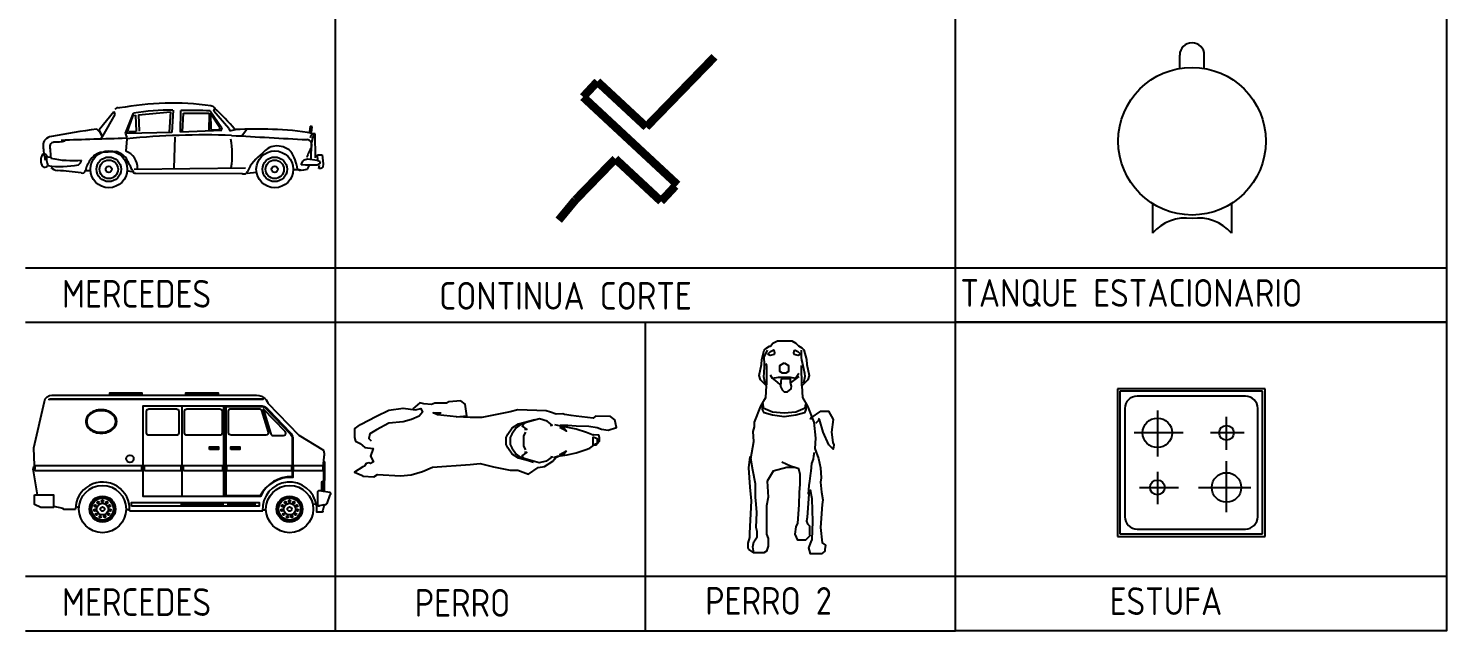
# Model space of a CAD drawing. Header units: millimetres. Extents: x 2198.5 to 2287.8, y 1208.8 to 1298.1.
# Drawn here: x 2272.41 to 2287.79, y 1237.71 to 1244.24 of the extents above; entities that cross this region are included whole.
import ezdxf

# ---------------------------------------------------------------- set-up
doc = ezdxf.new("R2010")
doc.units = ezdxf.units.MM
for name, color, linetype in [('2', 7, 'Continuous'), ('AUTO', 150, 'Continuous'), ('CORTE', 7, 'Continuous'), ('MOBITAS', 5, 'Continuous'), ('TRES', 7, 'Continuous')]:
    doc.layers.add(name, color=color, linetype=linetype)
doc.layers.add('PUERTAS', color=2, linetype='Continuous', lineweight=18)
doc.styles.add('ARCHQUICK', font='ARCHQUIK.SHX')

# ---------------------------------------------------------------- blocks, each defined once
blk = doc.blocks.new('VAN2')
at = {"layer": 'AUTO'}
for p, q in [((2.488, 2.098), (2.488, 0.586)), ((2.948, 1.392), (3.101, 1.392)), ((3.303, 1.392), (3.455, 1.392)), ((1.617, 0.347), (3.834, 0.347))]:
    blk.add_line(p, q, dxfattribs=at)
for points in [[(0.085, 0.613), (0.02, 1.016, -0.219664), (0.034, 1.106), (0.025, 1.398), (0.2, 2.171, -0.365874), (0.328, 2.274), (3.692, 2.274, -0.162189), (3.848, 2.237, -0.192312), (3.918, 2.142), (4.436, 1.611), (4.844, 1.357, -0.157149), (4.852, 1.246), (4.835, 1.078), (4.844, 1.069), (4.844, 0.856, -0.195874), (4.811, 0.827), (4.811, 0.683), (4.949, 0.658, -0.464107), (4.954, 0.613), (4.9, 0.469, -0.414019), (4.851, 0.449), (4.778, 0.432), (4.729, 0.432)], [(3.224, 2.088), (3.832, 2.088, -0.130243), (3.885, 2.054), (4.299, 1.626, -0.18166), (4.325, 1.554), (4.325, 0.918, 0.294335), (3.792, 0.597), (3.224, 0.597), (3.224, 2.088)], [(4.811, 0.683), (4.767, 0.683, 0.387855), (4.744, 0.642), (4.744, 0.455, 0.553864), (4.778, 0.432, 0.64609)], [(0.354, 0.428), (0.508, 0.396), (0.521, 0.377), (0.721, 0.377, -0.475476)], [(4.858, 0.448), (4.835, 0.363, 0.355764), (4.833, 0.34, -0.777069), (4.823, 0.329), (4.733, 0.329), (4.733, 0.433)]]:
    blk.add_lwpolyline(points, format="xyb", dxfattribs=at)
for points in [[(0.296, 2.214), (3.836, 2.214), (3.836, 2.201), (0.276, 2.201)], [(1.289, 2.272), (1.289, 2.313), (1.825, 2.313), (1.825, 2.272)], [(2.556, 2.272), (2.556, 2.313), (3.092, 2.313), (3.092, 2.272)], [(2.948, 1.37), (2.948, 1.416), (3.101, 1.416), (3.101, 1.37)], [(3.303, 1.37), (3.303, 1.416), (3.455, 1.416), (3.455, 1.37)], [(0.041, 1.015), (0.052, 1.105), (1.818, 1.105), (1.818, 1.015)], [(1.869, 1.015), (1.869, 1.105), (2.469, 1.105), (2.469, 1.015)], [(2.514, 1.015), (2.514, 1.105), (3.167, 1.105), (3.167, 1.015)], [(3.238, 1.015), (3.238, 1.105), (4.311, 1.105), (4.311, 1.015)], [(4.347, 1.015), (4.347, 1.105), (4.833, 1.105), (4.833, 1.015)], [(4.849, 0.854), (4.849, 1.166), (4.862, 1.166), (4.862, 0.854)], [(4.838, 0.841), (4.838, 0.679), (4.862, 0.679), (4.862, 0.841)], [(0.034, 0.613), (0.354, 0.613), (0.354, 0.403), (0.142, 0.403), (0.034, 0.455)], [(1.65, 0.428), (1.65, 0.486), (3.778, 0.486), (3.778, 0.428)], [(2.482, 0.441), (2.482, 0.473), (3.172, 0.473), (3.172, 0.441)], [(3.262, 0.448), (3.262, 0.473), (3.701, 0.473), (3.701, 0.448)]]:
    blk.add_lwpolyline(points, close=True, dxfattribs=at)
for points in [[(1.147, 2.031, 0.076162), (1.045, 2.016, 0.086278), (0.964, 1.974, 0.105921), (0.907, 1.908, 0.125747), (0.889, 1.836, 0.125747), (0.907, 1.764, 0.105921), (0.964, 1.698, 0.086278), (1.045, 1.656, 0.076162), (1.147, 1.641, 0.076162), (1.248, 1.656, 0.086278), (1.329, 1.698, 0.105921), (1.386, 1.764, 0.125747), (1.405, 1.836, 0.125747), (1.386, 1.908, 0.105921), (1.329, 1.974, 0.086278), (1.248, 2.016, 0.076162)], [(1.147, 2.016, 0.076162), (1.05, 2.002, 0.086278), (0.974, 1.962, 0.105921), (0.92, 1.901, 0.125747), (0.904, 1.836, 0.125747), (0.92, 1.771, 0.105921), (0.974, 1.71, 0.086278), (1.05, 1.671, 0.076162), (1.147, 1.656, 0.076162), (1.244, 1.671, 0.086278), (1.32, 1.71, 0.105921), (1.373, 1.771, 0.125747), (1.39, 1.836, 0.125747), (1.373, 1.901, 0.105921), (1.32, 1.962, 0.086278), (1.244, 2.002, 0.076162)], [(1.85, 2.098), (3.823, 2.098, -0.172874), (3.939, 2.02), (4.287, 1.657, -0.216397), (4.336, 1.563), (4.336, 0.905, 0.307497), (3.795, 0.586), (1.843, 0.586), (1.843, 2.098)], [(1.901, 1.648), (1.901, 2.006, -0.414214), (1.941, 2.046), (2.397, 2.046, -0.414214), (2.437, 2.006), (2.437, 1.648, -0.414214), (2.397, 1.608), (1.941, 1.608, -0.414214)], [(2.533, 1.648), (2.533, 2.006, -0.414214), (2.573, 2.046), (3.119, 2.046, -0.414214), (3.159, 2.006), (3.159, 1.648, -0.414214), (3.119, 1.608), (2.573, 1.608, -0.414214)], [(3.267, 1.649), (3.267, 2.007, -0.414214), (3.307, 2.047), (3.776, 2.047, -0.328673), (3.815, 2.019), (3.926, 1.661, -0.505262), (3.888, 1.609), (3.307, 1.609, -0.414214)], [(3.844, 2.047), (3.971, 1.63, 0.329932), (4.01, 1.602), (4.179, 1.602, 0.661424), (4.208, 1.67), (3.844, 2.047)]]:
    blk.add_lwpolyline(points, format="xyb", close=True, dxfattribs=at)
for points in [[(3.185, 0.586), (3.185, 2.098)], [(3.211, 2.098), (3.211, 0.586)], [(0.72, 0.422), (0.776, 0.408)], [(1.561, 0.371), (1.618, 0.369)], [(3.833, 0.367), (3.89, 0.367)], [(4.667, 0.458), (4.724, 0.465)]]:
    blk.add_lwpolyline(points, dxfattribs=at)
for centre, radius in [((1.625, 1.216), 0.0611), ((1.168, 0.379), 0.393), ((4.282, 0.379), 0.393), ((1.168, 0.379), 0.216), ((1.168, 0.379), 0.207), ((1.168, 0.379), 0.183), ((1.168, 0.379), 0.0974), ((1.096, 0.489), 0.0154), ((1.167, 0.511), 0.0154), ((1.239, 0.49), 0.0154), ((4.282, 0.379), 0.216), ((4.282, 0.379), 0.207), ((4.282, 0.379), 0.183), ((4.282, 0.379), 0.0974), ((4.211, 0.489), 0.0154), ((4.282, 0.511), 0.0154), ((4.353, 0.49), 0.0154), ((1.038, 0.36), 0.0154), ((1.048, 0.433), 0.0154), ((1.069, 0.292), 0.0154), ((1.131, 0.252), 0.0154), ((1.168, 0.379), 0.0352), ((1.205, 0.253), 0.0154), ((1.268, 0.293), 0.0154), ((1.287, 0.434), 0.0154), ((1.298, 0.361), 0.0154), ((4.152, 0.36), 0.0154), ((4.163, 0.433), 0.0154), ((4.183, 0.292), 0.0154), ((4.246, 0.252), 0.0154), ((4.282, 0.379), 0.0352), ((4.32, 0.253), 0.0154), ((4.382, 0.293), 0.0154), ((4.402, 0.434), 0.0154), ((4.413, 0.361), 0.0154)]:
    blk.add_circle(centre, radius, dxfattribs=at)
for centre, start, end in [((1.168, 0.379), 355.9013, 180.2624), ((4.282, 0.379), 6.8289, 184.0987)]:
    blk.add_arc(centre, 0.45, start, end, dxfattribs=at)
blk = doc.blocks.new('ESTUFA')
at = {"layer": 'MOBITAS'}
for p, q in [((0.01, 0.01), (-0.59, 0.01)), ((-0.59, 0.01), (-0.59, -0.59)), ((0.01, -0.59), (0.01, 0.01)), ((-0.59, -0.59), (0.01, -0.59))]:
    blk.add_line(p, q, dxfattribs=at)
at = {"layer": 'MOBITAS', "color": 13}
for p, q in [((0, 0), (-0.58, 0)), ((-0.58, 0), (-0.58, -0.58)), ((0, -0.58), (0, 0)), ((-0.58, -0.58), (0, -0.58))]:
    blk.add_line(p, q, dxfattribs=at)
at = {"layer": 'MOBITAS', "color": 5}
for p, q in [((-0.07, -0.02), (-0.51, -0.02)), ((-0.56, -0.07), (-0.56, -0.51)), ((-0.02, -0.51), (-0.02, -0.07)), ((-0.51, -0.56), (-0.07, -0.56))]:
    blk.add_line(p, q, dxfattribs=at)
at = {"layer": 'MOBITAS', "color": 9}
for p, q in [((-0.4277, -0.0789), (-0.4277, -0.2655)), ((-0.148, -0.1046), (-0.148, -0.2381)), ((-0.5216, -0.168), (-0.3224, -0.168)), ((-0.2125, -0.168), (-0.075, -0.168)), ((-0.148, -0.2847), (-0.148, -0.4918)), ((-0.4277, -0.3275), (-0.4277, -0.4594)), ((-0.5005, -0.3909), (-0.3421, -0.3909)), ((-0.2601, -0.3909), (-0.0483, -0.3909))]:
    blk.add_line(p, q, dxfattribs=at)
at = {"layer": 'MOBITAS'}
for centre, radius in [((-0.4277, -0.1691), 0.06), ((-0.1468, -0.1691), 0.03), ((-0.1468, -0.3911), 0.06), ((-0.4277, -0.3911), 0.03)]:
    blk.add_circle(centre, radius, dxfattribs=at)
at = {"layer": 'MOBITAS', "color": 5}
for centre, start, end in [((-0.51, -0.07), 90, 180), ((-0.07, -0.07), 0, 90), ((-0.51, -0.51), 180, 270), ((-0.07, -0.51), 270, 0)]:
    blk.add_arc(centre, 0.05, start, end, dxfattribs=at)
blk = doc.blocks.new('MERCEDES')
at = {"layer": 'TRES', "color": 7, "linetype": 'Continuous'}
for p, q in [((-3.227, 1.07), (-2.958, 1.405)), ((-2.942, 1.348), (-3.17, 0.948)), ((-2.958, 1.405), (-2.942, 1.348)), ((-2.744, 1.002), (-2.595, 1.37)), ((-2.72, 0.997), (-2.604, 1.327)), ((-2.604, 1.327), (-2.56, 1.335)), ((-2.56, 1.335), (-2.548, 1.033)), ((-2.508, 1.341), (-1.92, 1.399)), ((-2.508, 1.341), (-2.493, 1.041)), ((-1.92, 1.399), (-1.94, 1.024)), ((-1.871, 1.429), (-1.89, 1.017)), ((-1.736, 1.025), (-1.729, 1.419)), ((-1.699, 1.029), (-1.68, 1.37)), ((-1.68, 1.37), (-1.208, 1.369)), ((-1.208, 1.369), (-1.213, 1.042)), ((-1.19, 1.414), (-0.975, 1.101)), ((-1.005, 1.104), (-1.179, 1.372)), ((-1.179, 1.372), (-1.173, 1.071)), ((-1.123, 1.411), (-1.093, 1.476)), ((-0.844, 1.088), (-1.123, 1.411)), ((-3.171, 0.946), (-3.227, 1.07)), ((-0.97, 1.052), (-1.736, 1.025)), ((-1.173, 1.071), (-1.035, 1.068)), ((-1.035, 1.068), (-1.005, 1.104)), ((-0.975, 1.101), (-0.987, 1.067)), ((-0.844, 1.088), (-0.828, 1.045)), ((-0.828, 1.045), (-0.721, 1.072)), ((-0.521, 1.065), (-0.604, 0.946)), ((0.651, 1.13), (0.641, 1.027)), ((0.691, 1.122), (0.651, 1.13)), ((0.675, 1.015), (0.691, 1.122)), ((-3.17, 0.948), (-3.2, 0.901)), ((-2.714, 0.926), (-2.744, 1.002)), ((-2.722, 0.902), (-2.738, 0.673)), ((-1.89, 1.017), (-2.72, 0.997)), ((-2.548, 1.033), (-2.683, 1.027)), ((-1.837, 0.933), (-1.855, 0.363)), ((0.641, 1.027), (0.664, 1.017)), ((0.664, 0.958), (0.653, 0.918)), ((0.668, 0.816), (0.663, 0.526)), ((0.664, 1.017), (0.664, 1)), ((0.699, 0.993), (0.664, 0.958)), ((0.704, 0.933), (0.668, 0.816)), ((0.746, 0.989), (0.699, 0.993)), ((0.74, 0.985), (0.704, 0.933)), ((0.749, 0.548), (0.746, 0.989)), ((-4.115, 0.559), (-4.22, 0.57)), ((0.542, 0.514), (0.601, 0.53)), ((0.601, 0.53), (0.778, 0.51)), ((0.792, 0.51), (0.787, 0.608)), ((0.787, 0.608), (0.872, 0.607)), ((0.872, 0.607), (0.89, 0.437)), ((-3.471, 0.32), (-3.405, 0.315)), ((-2.697, 0.309), (-2.596, 0.291)), ((-2.585, 0.342), (-0.54, 0.365)), ((-2.556, 0.266), (-0.6, 0.264)), ((-0.504, 0.267), (-0.333, 0.288)), ((0.358, 0.336), (0.429, 0.336)), ((0.425, 0.343), (0.497, 0.325)), ((0.488, 0.42), (0.516, 0.488)), ((0.567, 0.418), (0.488, 0.42)), ((0.497, 0.325), (0.603, 0.343)), ((0.516, 0.488), (0.542, 0.514)), ((0.781, 0.414), (0.567, 0.418)), ((0.603, 0.343), (0.64, 0.414)), ((0.778, 0.51), (0.835, 0.482)), ((0.823, 0.439), (0.781, 0.414)), ((0.809, 0.357), (0.823, 0.414)), ((0.848, 0.352), (0.809, 0.357)), ((0.835, 0.482), (0.823, 0.439)), ((0.885, 0.381), (0.848, 0.352)), ((0.89, 0.437), (0.885, 0.381))]:
    blk.add_line(p, q, dxfattribs=at)
for centre, radius in [((-3.052, 0.339), 0.339), ((-3.052, 0.339), 0.226), ((0, 0.339), 0.339), ((0, 0.339), 0.226), ((-3.052, 0.339), 0.17), ((-3.052, 0.339), 0.0565), ((0, 0.339), 0.17), ((0, 0.339), 0.0565)]:
    blk.add_circle(centre, radius, dxfattribs=at)
for centre, radius, start, end in [((-2.882, 1.403), 0.0686, 67.5679, 148.7918), ((-1.89, -3.711), 5.267, 82.2223, 100.5666), ((-1.923, -2.469), 3.898, 89.2436, 99.9373), ((-1.524, -4.756), 6.178, 86.8999, 91.8965), ((-1.183, 1.413), 0.0942, 30.3018, 86.2974), ((-3.977, -1.645), 4.232, 39.9777, 47.1984), ((-1.948, -9.627), 10.785, 97.047, 101.5498), ((-3.493, 0.802), 0.352, 23.9836, 51.0592), ((-0.345, -9.062), 10.14, 88.2858, 92.1216), ((-0.175, -3.75), 4.826, 79.6578, 88.4189), ((-4.098, 0.776), 0.164, 93.5432, 182.1119), ((-4.041, 0.748), 0.0969, 103.0852, 203.6494), ((-4.031, 1.611), 0.769, 267.6359, 283.2203), ((3.684, -222.599), 223.6, 91.64363, 91.95063), ((-1.307, -13.473), 14.444, 87.9643, 95.623), ((-2.333, 0.62), 1.552, 350.855, 10.073), ((17.52, 315.182), 314.753, 266.66436, 266.91751), ((0.582, 0.784), 0.102, 338.3398, 82.9468), ((-4.109, 0.506), 0.195, 145.5641, 215.5954), ((-4.244, 0.558), 0.0642, 35.678, 113.301), ((-2.562, 0.892), 1.703, 184.1027, 193.0396), ((-3.908, 0.532), 0.291, 167.4095, 205.2708), ((-2.863, 0.718), 1.266, 180.4019, 187.825), ((-3.728, 2.202), 1.701, 256.7747, 275.8793), ((-3.108, 0.313), 0.349, 107.5205, 146.9755), ((-2.84, -3.124), 3.788, 91.0899, 95.6419), ((-3.021, 0.307), 0.373, 38.3691, 73.0424), ((-2.846, 0.369), 0.322, 356.9975, 70.456), ((-11.365, -3.988), 9.75, 26.1456, 27.6625), ((0.294, -0.074), 0.879, 126.1415, 155.0104), ((0.047, 0.425), 0.344, 97.8443, 142.0902), ((0.049, 0.421), 0.348, 45.3613, 98.1485), ((-0.241, 0.281), 0.66, 5.4908, 35.9741), ((1.185, 0.407), 0.611, 146.3189, 165.8221), ((-4.229, 0.433), 0.0555, 226.4573, 324.8952), ((-3.938, 2.105), 1.714, 262.1718, 280.9846), ((-3.981, 0.518), 0.201, 225.6731, 265.3858), ((-6.685, -30.309), 30.745, 84.1658, 84.9857), ((-3.702, 0.544), 0.152, 306.5107, 346.7548), ((-3.534, 0.32), 0.0506, 239.936, 353.6763), ((-2.955, 0.193), 0.542, 145.0783, 167.0706), ((-2.56, 0.318), 0.0522, 190.3686, 275.3895), ((-0.566, 0.323), 0.0683, 240.1919, 338.075), ((0.469, 0.401), 0.0773, 227.2303, 274.1115)]:
    blk.add_arc(centre, radius, start, end, dxfattribs=at)
blk = doc.blocks.new('TINACO')
at = {"layer": 'CORTE'}
for p, q in [((-0.1606, 0.7734), (-0.1606, 0.7734)), ((-0.2106, 0.6692), (-0.2106, 0.7234)), ((-0.1106, 0.6692), (-0.1106, 0.7234)), ((-0.3212, 0.12), (-0.3212, 0)), ((0, 0.12), (0, 0))]:
    blk.add_line(p, q, dxfattribs=at)
blk.add_circle((-0.1606, 0.3734), 0.3, dxfattribs=at)
for centre, radius, start, end in [((-0.1606, 0.7234), 0.05, 90, 180), ((-0.1606, 0.7234), 0.05, 0, 90), ((-0.1882, -0.1145), 0.1755, 80.95334, 139.27611), ((-0.133, -0.1145), 0.1755, 40.72389, 99.04666)]:
    blk.add_arc(centre, radius, start, end, dxfattribs=at)
blk = doc.blocks.new('CONTINUA CORTE')
at = {"layer": 'PUERTAS'}
blk.add_line((232.0281, 181.4959), (232.0204, 181.488), dxfattribs=at)
at = {"layer": 'PUERTAS', "const_width": 0.04}
for points in [[(232.4274, 181.9066), (232.0988, 181.5686)], [(231.7943, 181.7133), (231.8632, 181.7875)], [(231.8632, 181.7875), (232.0988, 181.5686)], [(232.2495, 181.2901), (231.7943, 181.7133)], [(231.9497, 181.4153), (231.7572, 181.2174)], [(232.1699, 181.2106), (231.9497, 181.4153)], [(232.2389, 181.2848), (232.1699, 181.2106)], [(231.7572, 181.2174), (231.6768, 181.1199)]]:
    blk.add_lwpolyline(points, dxfattribs=at)
blk = doc.blocks.new('PERRO')
at = {"color": 0, "linetype": 'ByBlock'}
for p, q in [((1166.5723, 14.0067), (1166.5498, 14.0118)), ((1166.5638, 13.8989), (1166.5455, 13.8927))]:
    blk.add_line(p, q, dxfattribs=at)
for points in [[(1165.8266, 13.9977), (1165.8266, 13.9663), (1165.8297, 13.9535), (1165.8464, 13.9444), (1165.8637, 13.9295), (1165.8933, 13.9264), (1165.8839, 13.8982), (1165.8955, 13.8781), (1165.8837, 13.8721), (1165.878, 13.875), (1165.8689, 13.8719), (1165.8629, 13.8629), (1165.8568, 13.8598), (1165.8266, 13.8413), (1165.852, 13.8302), (1165.8568, 13.8262), (1165.8961, 13.8244), (1165.9089, 13.8328), (1165.993, 13.8275), (1166.0313, 13.8318), (1166.0719, 13.8428), (1166.1079, 13.8589), (1166.2439, 13.8689), (1166.2801, 13.8719), (1166.3285, 13.8598), (1166.389, 13.8479), (1166.4162, 13.8478), (1166.4555, 13.834), (1166.4901, 13.8578), (1166.513, 13.861), (1166.5432, 13.881), (1166.5541, 13.8945), (1166.5638, 13.8989), (1166.5695, 13.9002), (1166.5946, 13.9035), (1166.6278, 13.9105), (1166.6593, 13.9221), (1166.6762, 13.9282), (1166.6913, 13.9385), (1166.6998, 13.9402), (1166.7034, 13.9445), (1166.7119, 13.9536), (1166.7119, 13.9656), (1166.7088, 13.9741), (1166.6913, 13.9756), (1166.6883, 13.9744), (1166.6641, 13.984), (1166.6278, 13.9967), (1166.5976, 14.002), (1166.5723, 14.0067), (1166.5702, 14.0109), (1166.5976, 14.0104), (1166.6278, 14.008), (1166.6732, 14.0066), (1166.7034, 14.002), (1166.7185, 13.9959), (1166.7427, 13.9929), (1166.7729, 14.0024), (1166.7669, 14.0295), (1166.7518, 14.0418), (1166.6974, 14.0437), (1166.6884, 14.0357), (1166.6278, 14.043), (1166.6097, 14.0452), (1166.5855, 14.0497), (1166.5794, 14.0518), (1166.5552, 14.0501), (1166.5341, 14.0578), (1166.5341, 14.0578), (1166.519, 14.0628), (1166.4162, 14.066), (1166.389, 14.0592), (1166.3285, 14.0473), (1166.2862, 14.0382), (1166.2439, 14.0382), (1166.1946, 14.0404), (1166.2317, 14.0443), (1166.2257, 14.0865), (1166.2106, 14.0987), (1166.1676, 14.0956), (1166.1592, 14.0896), (1166.1166, 14.0896), (1166.1045, 14.0853), (1166.0774, 14.0883), (1166.0625, 14.0915), (1166.0375, 14.0696)], [(1165.8266, 13.9977), (1165.8478, 14.0137), (1165.9053, 14.0438), (1165.9506, 14.0643), (1166.002, 14.0716), (1166.0473, 14.0658), (1166.0655, 14.071), (1166.072, 14.0576), (1166.0595, 14.0432), (1166.0321, 14.0316), (1166.002, 14.0232), (1165.9506, 14.0182), (1165.9053, 13.9933), (1165.8813, 13.9799), (1165.8781, 13.9631), (1165.8871, 13.9536)], [(1166.1946, 14.0404), (1166.1259, 14.048), (1166.11, 14.0557), (1166.1391, 14.055)], [(1166.5346, 14.0092), (1166.5412, 14.0113), (1166.523, 14.0257), (1166.4948, 14.0333), (1166.4434, 14.0187), (1166.4374, 14.0157), (1166.4319, 14.0067), (1166.4494, 13.9954), (1166.4404, 13.9954)], [(1166.4441, 13.986), (1166.4374, 13.9717), (1166.4374, 13.9354), (1166.4441, 13.9212)], [(1166.5347, 13.8979), (1166.5412, 13.8958), (1166.519, 13.8809), (1166.4932, 13.8745), (1166.4434, 13.8885), (1166.4374, 13.8914), (1166.4319, 13.9004), (1166.4494, 13.9118), (1166.4404, 13.9118)]]:
    blk.add_lwpolyline(points, dxfattribs=at)
for points in [[(1166.4736, 13.8766), (1166.4192, 13.8915), (1166.3964, 13.9059), (1166.3799, 13.9294), (1166.3747, 13.9414), (1166.3747, 13.9656), (1166.3799, 13.9778), (1166.3964, 14.0013), (1166.4192, 14.0156), (1166.4736, 14.0305), (1166.4773, 14.0305), (1166.4303, 14.0156), (1166.4104, 14.0013), (1166.395, 13.9778), (1166.389, 13.9656), (1166.389, 13.9414), (1166.395, 13.9294), (1166.4104, 13.9059), (1166.4303, 13.8915)], [(1166.5689, 14.0025), (1166.5813, 14.0035), (1166.5929, 13.9894)], [(1166.6883, 13.9687), (1166.7034, 13.9627), (1166.7034, 13.9445), (1166.6883, 13.9384)], [(1166.5929, 13.9177), (1166.5813, 13.9037), (1166.5689, 13.9046)]]:
    blk.add_lwpolyline(points, close=True, dxfattribs=at)
blk = doc.blocks.new('PERRO 2')
at = {"color": 0, "linetype": 'ByBlock'}
for p, q in [((1198.6925, 14.6045), (1198.6858, 14.6086)), ((1198.5521, 14.3793), (1198.5108, 14.3984)), ((1198.5732, 14.3731), (1198.5521, 14.3793))]:
    blk.add_line(p, q, dxfattribs=at)
for points in [[(1198.3504, 13.9798), (1198.3481, 13.9881), (1198.3481, 14.0083), (1198.3567, 14.0369), (1198.3559, 14.0572), (1198.3651, 14.2127), (1198.3584, 14.2788), (1198.3522, 14.3724), (1198.3581, 14.4254), (1198.3608, 14.4172), (1198.3763, 14.4983), (1198.3727, 14.5475), (1198.3796, 14.5696), (1198.3796, 14.5922), (1198.4094, 14.6696), (1198.4281, 14.7022), (1198.4338, 14.7105), (1198.4366, 14.7673), (1198.4131, 14.7905), (1198.4074, 14.7958), (1198.4012, 14.8162), (1198.4127, 14.8692), (1198.4146, 14.8935), (1198.4247, 14.9383), (1198.4377, 14.9505), (1198.4511, 14.9587), (1198.4557, 14.9587), (1198.4664, 14.972), (1198.4894, 14.9831), (1198.5585, 14.9831), (1198.5776, 14.972), (1198.5915, 14.9588), (1198.6062, 14.9505), (1198.6172, 14.9403), (1198.6293, 14.8935), (1198.6313, 14.8692), (1198.6426, 14.8162), (1198.6366, 14.7958), (1198.6073, 14.7673), (1198.6102, 14.7105), (1198.6344, 14.6696), (1198.6642, 14.5922), (1198.6733, 14.5149), (1198.6698, 14.4654), (1198.6875, 14.4172), (1198.6965, 14.3724), (1198.7001, 14.3241), (1198.6971, 14.3023), (1198.7018, 14.2544), (1198.7078, 14.2177), (1198.7043, 14.1951), (1198.6971, 14.0837), (1198.7051, 14.0111), (1198.7214, 13.9989), (1198.7173, 13.9785), (1198.7173, 13.9704), (1198.701, 13.9583), (1198.6482, 13.9583), (1198.6441, 13.9746), (1198.64, 13.9867), (1198.6522, 14.0152), (1198.6563, 14.0274), (1198.6604, 14.1129), (1198.6563, 14.2218), (1198.6492, 14.2642), (1198.6406, 14.2462), (1198.6326, 14.1332), (1198.6297, 14.115), (1198.6343, 14.1028), (1198.6434, 14.0925), (1198.6441, 14.0519), (1198.646, 14.0437), (1198.6243, 14.0234), (1198.587, 14.0234), (1198.5748, 14.0519), (1198.5789, 14.0884), (1198.5873, 14.1047), (1198.5935, 14.1934), (1198.5952, 14.2544), (1198.5984, 14.291), (1198.5993, 14.3398), (1198.5929, 14.3676), (1198.5732, 14.3731), (1198.534, 14.374), (1198.469, 14.3561), (1198.4405, 14.3072), (1198.4446, 14.2299), (1198.4364, 14.1893), (1198.4364, 14.0519), (1198.4446, 14.0315), (1198.4446, 14.0111), (1198.4446, 13.9948), (1198.4364, 13.9704), (1198.4242, 13.9624), (1198.3754, 13.9624)], [(1198.4424, 14.9192), (1198.4559, 14.9324), (1198.4721, 14.9403), (1198.4753, 14.9251), (1198.4737, 14.9179), (1198.4548, 14.9123), (1198.4483, 14.9164)], [(1198.5719, 14.9403), (1198.5879, 14.9324), (1198.6014, 14.9192), (1198.5955, 14.9164), (1198.5892, 14.9123), (1198.5703, 14.9179), (1198.5687, 14.9251)], [(1198.522, 14.8772), (1198.5424, 14.8651), (1198.5422, 14.8366), (1198.5301, 14.8284), (1198.5139, 14.8284), (1198.5016, 14.8366), (1198.5016, 14.8651)], [(1198.508, 14.7999), (1198.5056, 14.7877), (1198.5039, 14.7641), (1198.5127, 14.7475), (1198.522, 14.7387), (1198.5383, 14.7387), (1198.5553, 14.7531), (1198.5566, 14.7659), (1198.553, 14.7823), (1198.5519, 14.7896), (1198.5521, 14.7999)], [(1198.4198, 14.6815), (1198.4207, 14.6615), (1198.4655, 14.6411), (1198.522, 14.637), (1198.5783, 14.6411), (1198.6231, 14.6615), (1198.6256, 14.6778), (1198.6256, 14.6533), (1198.6191, 14.637), (1198.5783, 14.6248), (1198.522, 14.6168), (1198.4655, 14.6248), (1198.4248, 14.637), (1198.4182, 14.6533)]]:
    blk.add_lwpolyline(points, close=True, dxfattribs=at)
for points in [[(1198.4405, 14.9383), (1198.4242, 14.905), (1198.4257, 14.8715), (1198.426, 14.861), (1198.4238, 14.8285), (1198.4228, 14.8121), (1198.4288, 14.7795), (1198.4376, 14.7714)], [(1198.6034, 14.9383), (1198.604, 14.9045), (1198.6049, 14.891), (1198.6096, 14.8731), (1198.6202, 14.8282), (1198.6212, 14.8121), (1198.6152, 14.7795)], [(1198.4376, 14.7714), (1198.4382, 14.8651), (1198.4342, 14.8731)], [(1198.6073, 14.7673), (1198.6056, 14.8651)], [(1198.4545, 14.8203), (1198.4639, 14.804), (1198.4938, 14.808), (1198.55, 14.808), (1198.5769, 14.8042), (1198.5926, 14.8284)], [(1198.4639, 14.804), (1198.4777, 14.7918), (1198.4894, 14.7836), (1198.5011, 14.7729)], [(1198.592, 14.8121), (1198.5663, 14.7918), (1198.5546, 14.7836)], [(1198.6482, 14.6053), (1198.6523, 14.6135), (1198.6981, 14.6452), (1198.7357, 14.6452), (1198.7578, 14.6045), (1198.7499, 14.5435), (1198.7568, 14.4946), (1198.7615, 14.4824), (1198.7578, 14.462), (1198.737, 14.4824), (1198.7095, 14.5435), (1198.6925, 14.6045), (1198.6734, 14.5852)], [(1198.6388, 14.2449), (1198.642, 14.2874), (1198.6453, 14.3072), (1198.6504, 14.3467), (1198.6516, 14.3561), (1198.6557, 14.3928), (1198.6624, 14.4132), (1198.6649, 14.4291), (1198.6676, 14.4471)], [(1198.3754, 13.9624), (1198.3713, 13.9908), (1198.3754, 14.0152), (1198.3917, 14.0397), (1198.3917, 14.0654), (1198.3876, 14.0845), (1198.3901, 14.1564), (1198.3865, 14.1962), (1198.3834, 14.2299), (1198.3834, 14.2951), (1198.3708, 14.3602), (1198.3608, 14.4172)]]:
    blk.add_lwpolyline(points, dxfattribs=at)

msp = doc.modelspace()

# ---------------------------------------------------------------- linework, layer by layer
for points in [[(2282.463, 1244.392), (2287.789, 1244.392), (2287.789, 1241.051), (2282.463, 1241.051)], [(2282.463, 1241.051), (2287.789, 1241.051), (2287.789, 1237.709), (2282.463, 1237.709)]]:
    msp.add_lwpolyline(points, close=True)
at = {"layer": '2', "color": 4}
for p, q in [((2275.743, 1237.709), (2275.743, 1267.781)), ((2282.463, 1237.709), (2282.463, 1267.781)), ((2272.383, 1241.64), (2275.743, 1241.64)), ((2275.743, 1241.64), (2279.103, 1241.64)), ((2279.103, 1241.64), (2287.789, 1241.64)), ((2272.383, 1241.051), (2275.743, 1241.051)), ((2275.743, 1241.051), (2279.103, 1241.051)), ((2279.103, 1237.709), (2279.103, 1241.051)), ((2279.103, 1241.051), (2282.463, 1241.051)), ((2272.383, 1238.299), (2275.743, 1238.299)), ((2275.743, 1238.299), (2279.103, 1238.299)), ((2279.103, 1238.299), (2287.789, 1238.299)), ((2272.383, 1237.709), (2275.743, 1237.709)), ((2275.743, 1237.709), (2279.103, 1237.709)), ((2279.103, 1237.709), (2282.463, 1237.709))]:
    msp.add_line(p, q, dxfattribs=at)

# ---------------------------------------------------------------- block references
for name, p, xscale, yscale, zscale in [('TINACO', (2285.457, 1242.018), 2.666666666666671, 2.666666666666671, 2.666666666666671), ('CONTINUA CORTE', (1756.89, 834.638), 2.25, 2.25, 2.25), ('MERCEDES', (2275.084, 1242.509), 0.5893827468057964, 0.5893827468057964, 0.5893827468057964), ('PERRO 2', (-416.067, 1207.137), 2.25, 2.25, 2.25), ('VAN2', (2272.456, 1238.78), 0.6514229584964255, 0.6514229584964255, 0.6514229584964255), ('ESTUFA', (2285.794, 1240.304), 2.666666666666671, 2.666666666666671, 2.666666666666671), ('PERRO', (-1221.53, 1197.904), 3, 3, 3)]:
    msp.add_blockref(name, p, dxfattribs=dict(xscale=xscale, yscale=yscale, zscale=zscale))

# ---------------------------------------------------------------- texts
at = {"layer": '2', "style": 'ARCHQUICK'}
for s, p in [('MERCEDES', (2272.778, 1241.21)), ('CONTINUA CORTE', (2276.867, 1241.188)), ('TANQUE ESTACIONARIO', (2282.517, 1241.219)), ('MERCEDES', (2272.778, 1237.869)), ('PERRO', (2276.602, 1237.86)), ('PERRO 2', (2279.751, 1237.882)), ('ESTUFA', (2284.136, 1237.879))]:
    msp.add_text(s, height=0.3, dxfattribs=at).set_placement(p)

doc.saveas('drawing.dxf')
